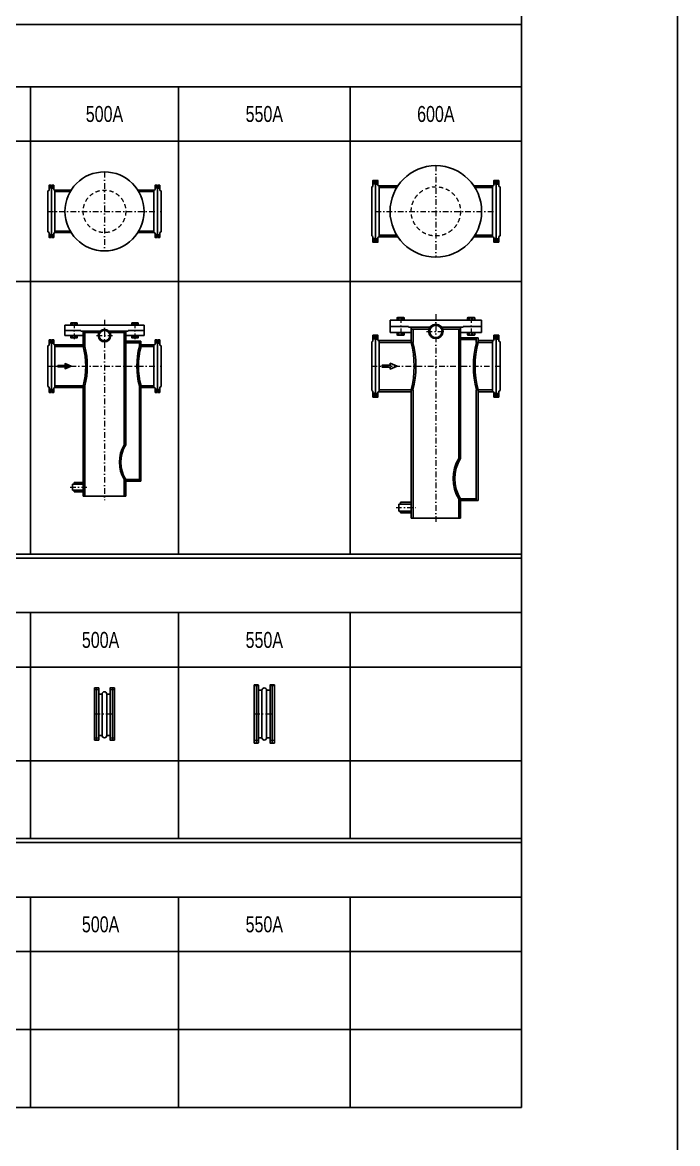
# Model space of a CAD drawing. Extents: x 0 to 60630, y 0 to 46389.
# Drawn here: x 52228 to 60630, y 16975 to 31364 of the extents above; entities that cross this region are included whole.
import ezdxf
from ezdxf.enums import TextEntityAlignment as Align

# ---------------------------------------------------------------- set-up
doc = ezdxf.new("R2010")
doc.units = 0
doc.header["$LTSCALE"] = 30
doc.header["$MEASUREMENT"] = 0
doc.linetypes.add('DGN Style 2', pattern=[3, 1.8, -1.2])
doc.linetypes.add('DGN Style 4', pattern=[4.8, 2.4, -1.2, 0, -1.2])
for name, color, linetype, lineweight in [('L(c)', 1, 'DGN Style 4', 5), ('L(hid)', 2, 'DGN Style 2', 5), ('L(txt)', 2, 'Continuous', 13)]:
    doc.layers.add(name, color=color, linetype=linetype, lineweight=lineweight)
doc.styles.add('Style-ENGINEERING', font='ENGINEERING.shx')

# ---------------------------------------------------------------- blocks, each defined once
blk = doc.blocks.new('*U218')
for p, q in [((-710, 269), (-710, 335)), ((-707, 338), (-683, 338)), ((-683, 296), (-683, 338)), ((-680, 293), (-680, -292)), ((-680, 293), (-680, -292)), ((-653, 338), (-677, 338)), ((-677, 296), (-677, 338)), ((-650, 285), (-650, 335)), ((650, 285), (650, 335)), ((653, 338), (677, 338)), ((677, 296), (677, 338)), ((680, 293), (680, -292)), ((680, 293), (680, -292)), ((707, 338), (683, 338)), ((683, 296), (683, 338)), ((710, 269), (710, 335)), ((-725, 262), (-710, 269)), ((-725, -261), (-725, 262)), ((-638, 274), (-427, 274)), ((-635, -273), (-635, 274)), ((-635, 254), (-439, 254)), ((427, 274), (638, 274)), ((439, 254), (635, 254)), ((635, -273), (635, 274)), ((725, 262), (710, 269)), ((725, -261), (725, 262)), ((-710, -269), (-725, -261)), ((-710, -334), (-710, -269)), ((-650, -334), (-650, -285)), ((-638, -273), (-427, -273)), ((-635, -254), (-439, -254)), ((427, -273), (638, -273)), ((439, -254), (635, -254)), ((650, -334), (650, -285)), ((710, -269), (725, -261)), ((710, -334), (710, -269)), ((-683, -337), (-707, -337)), ((-683, -337), (-683, -295)), ((-677, -337), (-677, -295)), ((-677, -337), (-653, -337)), ((677, -337), (653, -337)), ((677, -337), (677, -295)), ((683, -337), (683, -295)), ((683, -337), (707, -337))]:
    blk.add_line(p, q)
blk.add_circle((0, 0), 507)
for centre, radius, start, end in [((-707, 335), 3, 90, 180), ((-680, 296), 3, 180, 270), ((-680, 296), 3, 270, 0), ((-653, 335), 3, 0, 90), ((653, 335), 3, 90, 180), ((680, 296), 3, 180, 270), ((680, 296), 3, 270, 0), ((707, 335), 3, 0, 90), ((-638, 285), 11.7, 180, 270), ((638, 285), 11.7, 270, 0), ((-638, -285), 11.7, 90, 180), ((638, -285), 11.7, 0, 90), ((-707, -334), 3, 180, 270), ((-680, -295), 3, 90, 180), ((-680, -295), 3, 0, 90), ((-653, -334), 3, 270, 0), ((653, -334), 3, 180, 270), ((680, -295), 3, 90, 180), ((680, -295), 3, 0, 90), ((707, -334), 3, 270, 0)]:
    blk.add_arc(centre, radius, start, end)
blk = doc.blocks.new('*U219')
for p, q in [((-823, 313), (-807, 321)), ((-823, -313), (-823, 313)), ((-807, 321), (-807, 395)), ((-804, 398), (-778, 398)), ((-778, 348), (-778, 398)), ((-775, 345), (-775, -345)), ((-775, 345), (-775, -345)), ((-746, 398), (-772, 398)), ((-772, 348), (-772, 398)), ((-743, 341), (-743, 395)), ((-729, 327), (-487, 327)), ((-727, -327), (-727, 327)), ((-727, 305), (-502, 305)), ((487, 327), (729, 327)), ((502, 305), (727, 305)), ((727, -327), (727, 327)), ((743, 341), (743, 395)), ((746, 398), (772, 398)), ((772, 348), (772, 398)), ((775, 345), (775, -345)), ((775, 345), (775, -345)), ((804, 398), (778, 398)), ((778, 348), (778, 398)), ((807, 321), (807, 395)), ((823, 313), (807, 321)), ((823, -313), (823, 313)), ((-807, -321), (-823, -313)), ((-807, -394), (-807, -321)), ((-778, -397), (-804, -397)), ((-778, -397), (-778, -348)), ((-772, -397), (-772, -348)), ((-772, -397), (-746, -397)), ((-743, -394), (-743, -341)), ((-729, -327), (-487, -327)), ((-727, -305), (-502, -305)), ((487, -327), (729, -327)), ((502, -305), (727, -305)), ((743, -394), (743, -341)), ((772, -397), (746, -397)), ((772, -397), (772, -348)), ((778, -397), (778, -348)), ((778, -397), (804, -397)), ((807, -321), (823, -313)), ((807, -394), (807, -321))]:
    blk.add_line(p, q)
blk.add_circle((0, 0), 587)
for centre, radius, start, end in [((-804, 395), 3, 90, 180), ((-775, 348), 3, 180, 270), ((-775, 348), 3, 270, 0), ((-746, 395), 3, 0, 90), ((-729, 341), 13.5, 180, 270), ((729, 341), 13.5, 270, 0), ((746, 395), 3, 90, 180), ((775, 348), 3, 180, 270), ((775, 348), 3, 270, 0), ((804, 395), 3, 0, 90), ((-804, -394), 3, 180, 270), ((-775, -348), 3, 90, 180), ((-775, -348), 3, 0, 90), ((-746, -394), 3, 270, 0), ((-729, -341), 13.5, 90, 180), ((729, -341), 13.5, 0, 90), ((746, -394), 3, 180, 270), ((775, -348), 3, 90, 180), ((775, -348), 3, 0, 90), ((804, -394), 3, 270, 0)]:
    blk.add_arc(centre, radius, start, end)
blk = doc.blocks.new('*U220')
blk.add_hatch(color=256).paths.add_polyline_path([(-584, 626), (-584, 652), (-689, 652), (-689, 675), (-584, 675), (-584, 701), (-497, 664)])
for p, q in [((-587, 1253), (587, 1253)), ((-587, 1253), (-587, 1095)), ((-587, 1174), (-350, 1174)), ((-492, 1286), (-498, 1283)), ((-498, 1253), (-498, 1283)), ((-405, 1253), (-498, 1253)), ((-411, 1286), (-492, 1286)), ((-475, 1283), (-475, 1253)), ((-428, 1283), (-428, 1253)), ((-405, 1283), (-411, 1286)), ((-405, 1283), (-405, 1253)), ((-350, 1174), (-350, 1162)), ((-350, 1162), (-76, 1162)), ((-316, 1162), (-316, 968)), ((76, 1162), (350, 1162)), ((316, 1162), (316, -523)), ((350, 1174), (350, 1162)), ((350, 1174), (587, 1174)), ((411, 1286), (405, 1283)), ((405, 1253), (405, 1283)), ((498, 1253), (405, 1253)), ((492, 1286), (411, 1286)), ((428, 1283), (428, 1253)), ((475, 1283), (475, 1253)), ((498, 1283), (492, 1286)), ((498, 1283), (498, 1253)), ((587, 1253), (587, 1095)), ((-807, 984), (-807, 1058)), ((-804, 1061), (-778, 1061)), ((-778, 1012), (-778, 1061)), ((-775, 1009), (-775, 319)), ((-775, 1009), (-775, 319)), ((-746, 1061), (-772, 1061)), ((-772, 1012), (-772, 1061)), ((-743, 1004), (-743, 1058)), ((-587, 1095), (-316, 1095)), ((-405, 1095), (-498, 1095)), ((-498, 1095), (-498, 1064)), ((-492, 1061), (-498, 1064)), ((-411, 1061), (-492, 1061)), ((-475, 1064), (-475, 1095)), ((-428, 1064), (-428, 1095)), ((-405, 1064), (-411, 1061)), ((-405, 1064), (-405, 1095)), ((-316, 1140), (-88, 1140)), ((-293, 1140), (-293, 968)), ((88, 1140), (316, 1140)), ((293, 1140), (293, -523)), ((316, 1095), (587, 1095)), ((316, 1028), (542, 1028)), ((498, 1095), (405, 1095)), ((405, 1095), (405, 1064)), ((411, 1061), (405, 1064)), ((492, 1061), (411, 1061)), ((428, 1064), (428, 1095)), ((475, 1064), (475, 1095)), ((498, 1064), (492, 1061)), ((498, 1064), (498, 1095)), ((519, 1028), (519, 968)), ((542, 1028), (542, 968)), ((743, 1004), (743, 1058)), ((746, 1061), (772, 1061)), ((772, 1012), (772, 1061)), ((775, 1009), (775, 319)), ((775, 1009), (775, 319)), ((804, 1061), (778, 1061)), ((778, 1012), (778, 1061)), ((807, 984), (807, 1058)), ((-823, 976), (-807, 984)), ((-823, 351), (-823, 976)), ((-729, 991), (-316, 991)), ((-727, 336), (-727, 991)), ((-727, 968), (-293, 968)), ((316, 1005), (519, 1005)), ((519, 968), (727, 968)), ((542, 991), (729, 991)), ((727, 336), (727, 991)), ((823, 976), (807, 984)), ((823, 351), (823, 976)), ((-807, 343), (-823, 351)), ((-807, 269), (-807, 343)), ((-778, 266), (-778, 316)), ((-772, 266), (-772, 316)), ((-743, 269), (-743, 323)), ((-729, 336), (-316, 336)), ((-727, 359), (-293, 359)), ((-316, 359), (-316, -1286)), ((-293, 359), (-293, -1286)), ((519, 359), (727, 359)), ((519, 359), (519, -1061)), ((542, 359), (542, -1061)), ((542, 336), (729, 336)), ((743, 269), (743, 323)), ((772, 266), (772, 316)), ((778, 266), (778, 316)), ((807, 343), (823, 351)), ((807, 269), (807, 343)), ((-778, 266), (-804, 266)), ((-772, 266), (-746, 266)), ((772, 266), (746, 266)), ((778, 266), (804, 266)), ((293, -523), (316, -523)), ((-474, -1106), (-474, -1196)), ((-474, -1106), (-316, -1106)), ((-452, -1083), (-316, -1083)), ((-452, -1083), (-452, -1106)), ((293, -1038), (519, -1038)), ((293, -1038), (293, -1286)), ((316, -1038), (316, -1286)), ((316, -1061), (542, -1061)), ((-474, -1196), (-316, -1196)), ((-452, -1196), (-452, -1219)), ((-452, -1219), (-316, -1219)), ((-316, -1286), (316, -1286))]:
    blk.add_line(p, q)
at = {"flags": 128}
blk.add_lwpolyline([(-497, 664), (-584, 626), (-584, 652), (-689, 652), (-689, 675), (-584, 675), (-584, 701)], close=True, dxfattribs=at)
for radius in [92.6, 79]:
    blk.add_circle((0, 1110), radius)
for centre, radius, start, end in [((-487, 1266), 20.8, 55.591, 124.409), ((-452, 1205), 81.3, 73.2199, 106.7801), ((-416, 1266), 20.8, 55.591, 124.409), ((416, 1266), 20.8, 55.591, 124.409), ((452, 1205), 81.3, 73.2199, 106.7801), ((487, 1266), 20.8, 55.591, 124.409), ((-804, 1058), 3, 90, 180), ((-775, 1012), 3, 180, 270), ((-775, 1012), 3, 270, 0), ((-746, 1058), 3, 0, 90), ((-487, 1081), 20.8, 235.591, 304.409), ((-452, 1142), 81.3, 253.2199, 286.7801), ((-416, 1081), 20.8, 235.591, 304.409), ((416, 1081), 20.8, 235.591, 304.409), ((452, 1142), 81.3, 253.2199, 286.7801), ((487, 1081), 20.8, 235.591, 304.409), ((746, 1058), 3, 90, 180), ((775, 1012), 3, 180, 270), ((775, 1012), 3, 270, 0), ((804, 1058), 3, 0, 90), ((-729, 1004), 13.5, 180, 270), ((729, 1004), 13.5, 270, 0), ((-775, 316), 3, 90, 180), ((-775, 316), 3, 0, 90), ((-729, 323), 13.5, 90, 180), ((729, 323), 13.5, 0, 90), ((775, 316), 3, 90, 180), ((775, 316), 3, 0, 90), ((-804, 269), 3, 180, 270), ((-746, 269), 3, 270, 0), ((746, 269), 3, 180, 270), ((804, 269), 3, 270, 0)]:
    blk.add_arc(centre, radius, start, end)
for centre, major_axis, ratio, start_param, end_param in [((-933, 664), (0, -901), 0.726995, 1.225744, 1.915848), ((-910, 664), (0, -901), 0.726995, 1.225744, 1.915848), ((1136, 664), (0, 901), 0.726995, 1.225744, 1.915848), ((1158, 664), (0, 901), 0.726995, 1.225744, 1.915848), ((607, -780), (0, 441), 0.876031, 0.947214, 2.194379), ((630, -780), (0, 441), 0.876031, 0.947214, 2.194379)]:
    blk.add_ellipse(centre, major_axis=major_axis, ratio=ratio, start_param=start_param, end_param=end_param)
blk = doc.blocks.new('*U221')
blk.add_hatch(color=256).paths.add_polyline_path([(-505, 524), (-505, 546), (-595, 546), (-595, 566), (-505, 566), (-505, 589), (-429, 556)])
for p, q in [((-507, 1084), (507, 1084)), ((-507, 1084), (-507, 948)), ((-507, 1016), (-302, 1016)), ((-425, 1114), (-431, 1111)), ((-431, 1084), (-431, 1111)), ((-350, 1084), (-431, 1084)), ((-355, 1114), (-425, 1114)), ((-410, 1111), (-410, 1084)), ((-370, 1111), (-370, 1084)), ((-350, 1111), (-355, 1114)), ((-350, 1111), (-350, 1084)), ((-302, 1016), (-302, 1006)), ((302, 1016), (302, 1006)), ((302, 1016), (507, 1016)), ((355, 1114), (350, 1111)), ((350, 1084), (350, 1111)), ((431, 1084), (350, 1084)), ((425, 1114), (355, 1114)), ((370, 1111), (370, 1084)), ((410, 1111), (410, 1084)), ((431, 1111), (425, 1114)), ((431, 1111), (431, 1084)), ((507, 1084), (507, 948)), ((-710, 825), (-710, 891)), ((-707, 894), (-683, 894)), ((-683, 852), (-683, 894)), ((-653, 894), (-677, 894)), ((-677, 852), (-677, 894)), ((-650, 841), (-650, 891)), ((-507, 948), (-273, 948)), ((-350, 948), (-431, 948)), ((-431, 948), (-431, 922)), ((-425, 919), (-431, 922)), ((-355, 919), (-425, 919)), ((-410, 922), (-410, 948)), ((-370, 922), (-370, 948)), ((-350, 922), (-355, 919)), ((-350, 922), (-350, 948)), ((-302, 1006), (-54, 1006)), ((-273, 1006), (-273, 810)), ((-273, 987), (-70, 987)), ((-254, 987), (-254, 810)), ((55, 1006), (302, 1006)), ((70, 987), (273, 987)), ((254, 987), (254, -454)), ((273, 1006), (273, -454)), ((273, 948), (507, 948)), ((273, 877), (468, 877)), ((431, 948), (350, 948)), ((350, 948), (350, 922)), ((355, 919), (350, 922)), ((425, 919), (355, 919)), ((370, 922), (370, 948)), ((410, 922), (410, 948)), ((431, 922), (425, 919)), ((431, 922), (431, 948)), ((449, 877), (449, 810)), ((468, 877), (468, 810)), ((650, 841), (650, 891)), ((653, 894), (677, 894)), ((677, 852), (677, 894)), ((707, 894), (683, 894)), ((683, 852), (683, 894)), ((710, 825), (710, 891)), ((-725, 818), (-710, 825)), ((-725, 295), (-725, 818)), ((-680, 849), (-680, 264)), ((-680, 849), (-680, 264)), ((-638, 830), (-273, 830)), ((-635, 283), (-635, 830)), ((-635, 810), (-254, 810)), ((273, 857), (449, 857)), ((449, 810), (635, 810)), ((468, 830), (638, 830)), ((635, 283), (635, 830)), ((680, 849), (680, 264)), ((680, 849), (680, 264)), ((725, 818), (710, 825)), ((725, 295), (725, 818)), ((-710, 287), (-725, 295)), ((-635, 302), (-254, 302)), ((-273, 302), (-273, -1114)), ((-254, 302), (-254, -1114)), ((449, 302), (635, 302)), ((449, 302), (449, -919)), ((468, 302), (468, -919)), ((710, 287), (725, 295)), ((-710, 222), (-710, 287)), ((-683, 219), (-707, 219)), ((-683, 219), (-683, 261)), ((-677, 219), (-677, 261)), ((-677, 219), (-653, 219)), ((-650, 222), (-650, 271)), ((-638, 283), (-273, 283)), ((468, 283), (638, 283)), ((650, 222), (650, 271)), ((677, 219), (653, 219)), ((677, 219), (677, 261)), ((683, 219), (683, 261)), ((683, 219), (707, 219)), ((710, 222), (710, 287)), ((254, -454), (273, -454)), ((-410, -958), (-410, -1036)), ((-410, -958), (-273, -958)), ((-390, -938), (-273, -938)), ((-390, -938), (-390, -958)), ((254, -899), (449, -899)), ((254, -899), (254, -1114)), ((273, -899), (273, -1114)), ((273, -919), (468, -919)), ((-410, -1036), (-273, -1036)), ((-390, -1036), (-390, -1055)), ((-390, -1055), (-273, -1055)), ((-273, -1114), (273, -1114))]:
    blk.add_line(p, q)
at = {"flags": 128}
blk.add_lwpolyline([(-429, 556), (-505, 524), (-505, 546), (-595, 546), (-595, 566), (-505, 566), (-505, 589)], close=True, dxfattribs=at)
for radius in [80, 68.3]:
    blk.add_circle((0, 948), radius)
for centre, radius, start, end in [((-420, 1096), 17.9, 55.591, 124.409), ((-390, 1043), 70.2, 73.2199, 106.7801), ((-360, 1096), 17.9, 55.591, 124.409), ((360, 1096), 17.9, 55.591, 124.409), ((390, 1043), 70.2, 73.2199, 106.7801), ((420, 1096), 17.9, 55.591, 124.409), ((-707, 891), 3, 90, 180), ((-653, 891), 3, 0, 90), ((-420, 937), 17.9, 235.591, 304.409), ((-390, 989), 70.2, 253.2199, 286.7801), ((-360, 937), 17.9, 235.591, 304.409), ((360, 937), 17.9, 235.591, 304.409), ((390, 989), 70.2, 253.2199, 286.7801), ((420, 937), 17.9, 235.591, 304.409), ((653, 891), 3, 90, 180), ((707, 891), 3, 0, 90), ((-680, 852), 3, 180, 270), ((-680, 852), 3, 270, 0), ((-638, 841), 11.7, 180, 270), ((638, 841), 11.7, 270, 0), ((680, 852), 3, 180, 270), ((680, 852), 3, 270, 0), ((-707, 222), 3, 180, 270), ((-680, 261), 3, 90, 180), ((-680, 261), 3, 0, 90), ((-653, 222), 3, 270, 0), ((-638, 271), 11.7, 90, 180), ((638, 271), 11.7, 0, 90), ((653, 222), 3, 180, 270), ((680, 261), 3, 90, 180), ((680, 261), 3, 0, 90), ((707, 222), 3, 270, 0)]:
    blk.add_arc(centre, radius, start, end)
for centre, major_axis, ratio, start_param, end_param in [((-806, 556), (0, -751), 0.753607, 1.225744, 1.915848), ((-786, 556), (0, -751), 0.753607, 1.225744, 1.915848), ((981, 556), (0, 751), 0.753607, 1.225744, 1.915848), ((1001, 556), (0, 751), 0.753607, 1.225744, 1.915848), ((525, -677), (0, 381), 0.876031, 0.947214, 2.194379), ((544, -677), (0, 381), 0.876031, 0.947214, 2.194379)]:
    blk.add_ellipse(centre, major_axis=major_axis, ratio=ratio, start_param=start_param, end_param=end_param)
blk = doc.blocks.new('*U234')
for p, q in [((-130, 372), (-130, -373)), ((-102, 372), (-130, 372)), ((-102, 372), (-102, -373)), ((-77, 372), (-102, 372)), ((-102, -298), (-102, 369)), ((-74, -370), (-74, 369)), ((-74, 305), (-30, 305)), ((-30, -305), (-30, 305)), ((30, 305), (74, 305)), ((30, 305), (30, -305)), ((74, -370), (74, 369)), ((77, 372), (102, 372)), ((102, 372), (102, -373)), ((102, 372), (130, 372)), ((102, -298), (102, 369)), ((130, 372), (130, -373)), ((-130, -373), (-102, -373)), ((-102, -370), (-102, -296)), ((-102, -373), (-77, -373)), ((-74, -305), (-30, -305)), ((30, -305), (74, -305)), ((102, -373), (77, -373)), ((102, -370), (102, -296)), ((130, -373), (102, -373))]:
    blk.add_line(p, q)
for centre, radius, start, end in [((-77, 369), 3, 0, 90), ((0, 305), 30, 0, 180), ((77, 369), 3, 90, 180), ((-77, -370), 3, 270, 0), ((0, -305), 30, 180, 0), ((77, -370), 3, 180, 270)]:
    blk.add_arc(centre, radius, start, end)
blk = doc.blocks.new('*U235')
for p, q in [((-127, 337), (-127, -338)), ((-102, 337), (-127, 337)), ((-102, 337), (-102, -338)), ((-77, 337), (-102, 337)), ((-74, -335), (-74, 334)), ((74, -335), (74, 334)), ((77, 337), (102, 337)), ((102, -338), (102, 337)), ((102, 337), (128, 337)), ((128, 337), (128, -338)), ((-74, 255), (-30, 255)), ((-30, -275), (-30, 255)), ((30, 255), (74, 255)), ((30, 255), (30, -275)), ((-74, -275), (-30, -275)), ((30, -275), (74, -275)), ((-127, -338), (-102, -338)), ((-102, -338), (-77, -338)), ((102, -338), (77, -338)), ((128, -338), (102, -338))]:
    blk.add_line(p, q)
for centre, radius, start, end in [((-77, 334), 3, 0, 90), ((77, 334), 3, 90, 180), ((0, 255), 30, 0, 180), ((0, -275), 30, 180, 0), ((-77, -335), 3, 270, 0), ((77, -335), 3, 180, 270)]:
    blk.add_arc(centre, radius, start, end)

msp = doc.modelspace()

# ---------------------------------------------------------------- linework, layer by layer
for p, q in [((58630, 44389), (58630, 17439)), ((27630, 31339), (58630, 31339)), ((27630, 30539), (58630, 30539)), ((52330, 30539), (52330, 24539)), ((54230, 30539), (54230, 24539)), ((56430, 30539), (56430, 24539)), ((27630, 29839), (58630, 29839)), ((27630, 28039), (58630, 28039)), ((27630, 24539), (58630, 24539)), ((27630, 24539), (58630, 24539)), ((27630, 24489), (58630, 24489)), ((27630, 23789), (58630, 23789)), ((52330, 23789), (52330, 20889)), ((54230, 23789), (54230, 20889)), ((56430, 23789), (56430, 20889)), ((27630, 23089), (58630, 23089)), ((27630, 21889), (58630, 21889)), ((27630, 20889), (58630, 20889)), ((27630, 20839), (58630, 20839)), ((27630, 20139), (58630, 20139)), ((52330, 20139), (52330, 17439)), ((54230, 20139), (54230, 17439)), ((56430, 20139), (56430, 17439)), ((27630, 19439), (58630, 19439)), ((27630, 18439), (58630, 18439)), ((27630, 17439), (58630, 17439))]:
    msp.add_line(p, q)
at = {"flags": 128}
msp.add_lwpolyline([(0, 46389), (60630, 46389), (60630, 0), (0, 0)], close=True, dxfattribs=at)
at = {"layer": 'L(c)'}
for p, q in [((57530, 29526), (57530, 28352)), ((53280, 29446), (53280, 28432)), ((52598, 29249), (52569, 29249)), ((52602, 29249), (52631, 29249)), ((53958, 29249), (53929, 29249)), ((53962, 29249), (53991, 29249)), ((56753, 29304), (56722, 29304)), ((56757, 29304), (56788, 29304)), ((58303, 29304), (58272, 29304)), ((58307, 29304), (58338, 29304)), ((52555, 28939), (54005, 28939)), ((56755, 28939), (58305, 28939)), ((52598, 28629), (52569, 28629)), ((52602, 28629), (52631, 28629)), ((53958, 28629), (53929, 28629)), ((53962, 28629), (53991, 28629)), ((56753, 28574), (56722, 28574)), ((56757, 28574), (56788, 28574)), ((58303, 28574), (58272, 28574)), ((58307, 28574), (58338, 28574)), ((52890, 27514), (52890, 27298)), ((53280, 27547), (53280, 25231)), ((53670, 27514), (53670, 27298)), ((57079, 27580), (57079, 27329)), ((57530, 27619), (57530, 24942)), ((57982, 27580), (57982, 27329)), ((53178, 27344), (53382, 27344)), ((57412, 27399), (57648, 27399)), ((52598, 27263), (52569, 27263)), ((52602, 27263), (52631, 27263)), ((53958, 27263), (53929, 27263)), ((53962, 27263), (53991, 27263)), ((56753, 27318), (56722, 27318)), ((56757, 27318), (56788, 27318)), ((58303, 27318), (58272, 27318)), ((58307, 27318), (58338, 27318)), ((52555, 26953), (54005, 26953)), ((56707, 26953), (58353, 26953)), ((52598, 26643), (52569, 26643)), ((52602, 26643), (52631, 26643)), ((53958, 26643), (53929, 26643)), ((53962, 26643), (53991, 26643)), ((56753, 26588), (56722, 26588)), ((56757, 26588), (56788, 26588)), ((58303, 26588), (58272, 26588)), ((58307, 26588), (58338, 26588)), ((52839, 25400), (53064, 25400)), ((57019, 25138), (57279, 25138)), ((53206, 22799), (53153, 22799)), ((53408, 22799), (53354, 22799)), ((55256, 22849), (55200, 22849)), ((55460, 22849), (55404, 22849)), ((53153, 22489), (53408, 22489)), ((55200, 22489), (55460, 22489)), ((53206, 22179), (53153, 22179)), ((53408, 22179), (53354, 22179)), ((55256, 22149), (55200, 22149)), ((55460, 22149), (55404, 22149))]:
    msp.add_line(p, q, dxfattribs=at)
at = {"layer": 'L(hid)'}
for p, q in [((52597, 29263), (52570, 29263)), ((52597, 29236), (52570, 29236)), ((52603, 29263), (52630, 29263)), ((52603, 29236), (52630, 29236)), ((53957, 29263), (53930, 29263)), ((53957, 29236), (53930, 29236)), ((53963, 29263), (53990, 29263)), ((53963, 29236), (53990, 29236)), ((56752, 29321), (56723, 29321)), ((56752, 29288), (56723, 29288)), ((56758, 29321), (56787, 29321)), ((56758, 29288), (56787, 29288)), ((58302, 29321), (58273, 29321)), ((58302, 29288), (58273, 29288)), ((58308, 29321), (58337, 29321)), ((58308, 29288), (58337, 29288)), ((52597, 28643), (52570, 28643)), ((52603, 28643), (52630, 28643)), ((53957, 28643), (53930, 28643)), ((53963, 28643), (53990, 28643)), ((52597, 28616), (52570, 28616)), ((52603, 28616), (52630, 28616)), ((53957, 28616), (53930, 28616)), ((53963, 28616), (53990, 28616)), ((56752, 28591), (56723, 28591)), ((56752, 28558), (56723, 28558)), ((56758, 28591), (56787, 28591)), ((56758, 28558), (56787, 28558)), ((58302, 28591), (58273, 28591)), ((58302, 28558), (58273, 28558)), ((58308, 28591), (58337, 28591)), ((58308, 28558), (58337, 28558)), ((52597, 27276), (52570, 27276)), ((52597, 27249), (52570, 27249)), ((52603, 27276), (52630, 27276)), ((52603, 27249), (52630, 27249)), ((53957, 27276), (53930, 27276)), ((53957, 27249), (53930, 27249)), ((53963, 27276), (53990, 27276)), ((53963, 27249), (53990, 27249)), ((56752, 27334), (56723, 27334)), ((56752, 27301), (56723, 27301)), ((56758, 27334), (56787, 27334)), ((56758, 27301), (56787, 27301)), ((58302, 27334), (58273, 27334)), ((58302, 27301), (58273, 27301)), ((58308, 27334), (58337, 27334)), ((58308, 27301), (58337, 27301)), ((52597, 26656), (52570, 26656)), ((52597, 26629), (52570, 26629)), ((52603, 26656), (52630, 26656)), ((52603, 26629), (52630, 26629)), ((53957, 26656), (53930, 26656)), ((53957, 26629), (53930, 26629)), ((53963, 26656), (53990, 26656)), ((53963, 26629), (53990, 26629)), ((56752, 26604), (56723, 26604)), ((56752, 26571), (56723, 26571)), ((56758, 26604), (56787, 26604)), ((56758, 26571), (56787, 26571)), ((58302, 26604), (58273, 26604)), ((58302, 26571), (58273, 26571)), ((58308, 26604), (58337, 26604)), ((58308, 26571), (58337, 26571))]:
    msp.add_line(p, q, dxfattribs=at)
for centre, radius in [((53280, 28939), 273), ((57530, 28939), 316)]:
    msp.add_circle(centre, radius, dxfattribs=at)

# ---------------------------------------------------------------- block references
for name, p in [('*U219', (57530, 28939)), ('*U218', (53280, 28939)), ('*U221', (53280, 26396)), ('*U220', (57530, 26289)), ('*U235', (53280, 22489)), ('*U234', (55330, 22489))]:
    msp.add_blockref(name, p)

# ---------------------------------------------------------------- texts
at = {"layer": 'L(txt)', "style": 'Style-ENGINEERING', "width": 0.75}
for s, p in [('500A', (53280, 30189)), ('550A', (55330, 30189)), ('600A', (57530, 30189)), ('500A', (53230, 23439)), ('550A', (55330, 23439)), ('500A', (53230, 19789)), ('550A', (55330, 19789))]:
    msp.add_text(s, height=204.8, dxfattribs=at).set_placement(p, align=Align.MIDDLE_CENTER)

doc.saveas('drawing.dxf')
